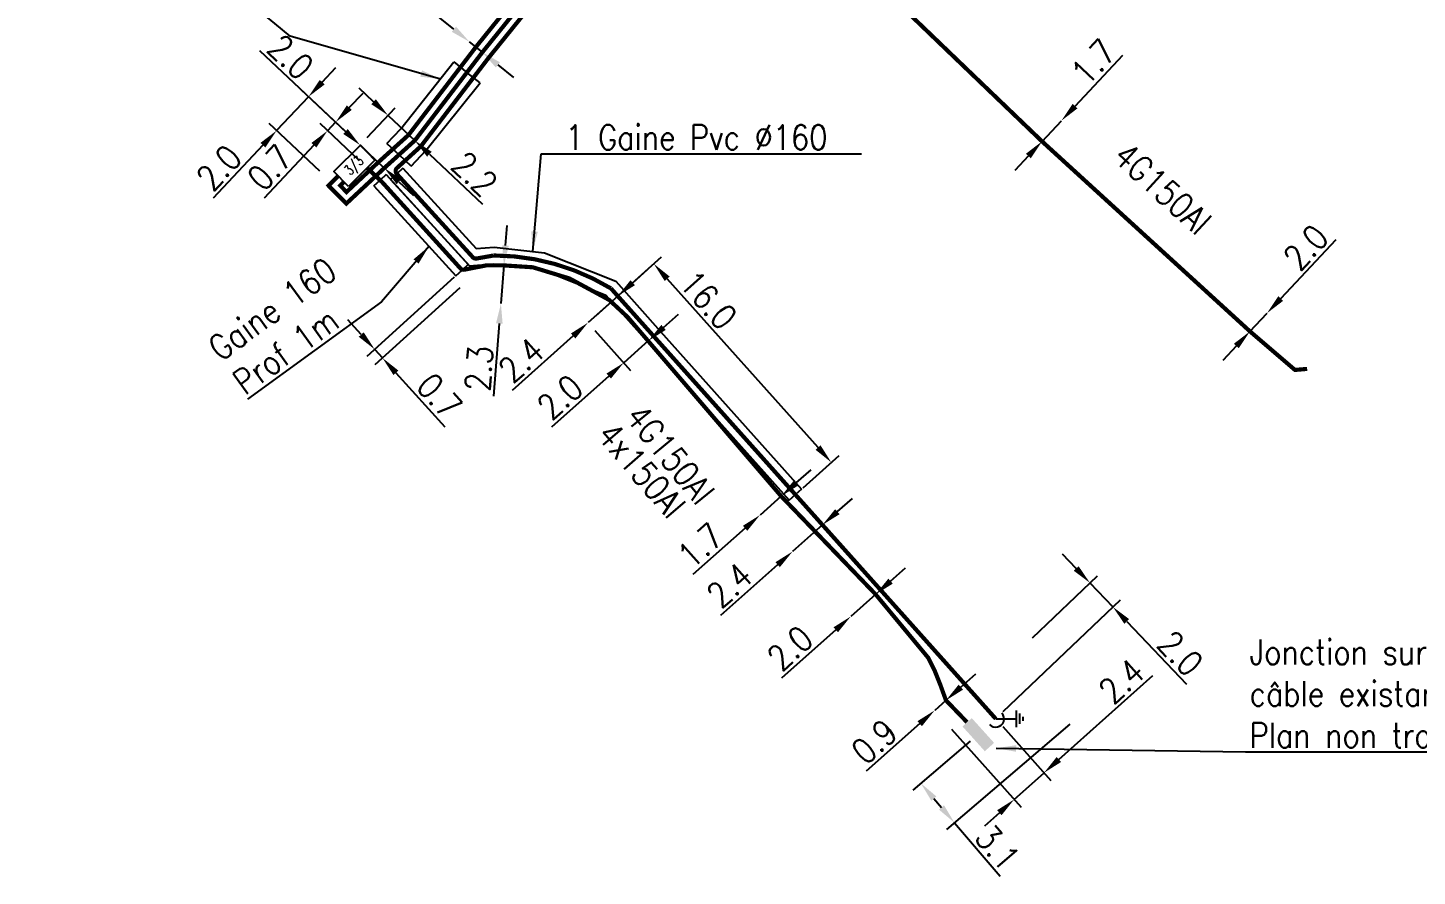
# Model space of a CAD drawing. Header units: millimetres. Extents: x 80000 to 81010, y 144000 to 145002.
# Drawn here: x 80527.6 to 80611.1, y 144462.4 to 144513.3 of the extents above; entities that cross this region are included whole.
import ezdxf
from ezdxf.enums import TextEntityAlignment as Align

# ---------------------------------------------------------------- set-up
doc = ezdxf.new("R2010")
doc.units = ezdxf.units.MM
doc.header["$PDMODE"] = 34
doc.linetypes.add('B_ST_AL', pattern=[2000, 1000, 1000])
doc.layers.get('0').update_dxf_attribs({"linetype": 'CONTINUOUS'})
doc.layers.get('Defpoints').update_dxf_attribs({"linetype": 'CONTINUOUS'})
for name, color, linetype in [('B_100', 3, 'CONTINUOUS'), ('B_300', 7, 'CONTINUOUS'), ('B_310', 7, 'CONTINUOUS'), ('B_400', 7, 'CONTINUOUS')]:
    doc.layers.add(name, color=color, linetype=linetype)
doc.styles.add('M_ROMANS', font='ROMANS.shx', dxfattribs={"width": 0.75})
doc.styles.get("Standard").update_dxf_attribs({"font": 'romans.shx', "width": 0.85})
doc.dimstyles.get("Standard").update_dxf_attribs({"dimtxt": 1.5, "dimasz": 1.2, "dimexe": 0.625, "dimexo": 0.625, "dimgap": 0.25, "dimtad": 1, "dimdec": 1, "dimzin": 0, "dimdsep": 46, "dimtxsty": 'Standard', "dimcen": -0.5, "dimadec": 0, "dimazin": 0, "dimtfac": 1, "dimtdec": 1, "dimtmove": 0, "dimatfit": 3, "dimfxl": 0, "dimtolj": 1, "dimtzin": 0, "dimarcsym": 0})

# ---------------------------------------------------------------- blocks, each defined once
blk = doc.blocks.new('B_310_01')
at = {"color": 0, "linetype": 'Continuous', "flags": 128}
blk.add_lwpolyline([(-2.25, -1.25), (-2.25, 1.25), (2.25, 1.25), (2.25, -1.25)], close=True, dxfattribs=at)
at = {"color": 0, "linetype": 'Continuous', "style": 'M_ROMANS', "width": 0.75}
blk.add_text('3/3', height=1.2, dxfattribs=at).set_placement((0, 0), align=Align.MIDDLE)
at = {"color": 0, "linetype": 'Continuous', "style": 'M_ROMANS', "width": 0.75, "flags": 3}
for tag, p in [('DEF_LEG', (0, -5)), ('DEF_COUP', (0, -7.5)), ('DEF_TYPE', (0, -10))]:
    blk.add_attdef(tag, text='', height=1.2, dxfattribs=at).set_placement(p, align=Align.MIDDLE)
blk = doc.blocks.new('*D1083')
at = {"layer": 'B_100', "color": 0, "linetype": 'Continuous', "lineweight": -2, "transparency": 16777216}
for p, q in [((80556.339, 144500.269), (80556.434, 144501.465)), ((80556.244, 144499.073), (80556.062, 144496.78)), ((80555.966, 144495.584), (80555.62, 144491.226))]:
    blk.add_line(p, q, dxfattribs=at)
at = {"layer": 'B_100', "color": 0, "linetype": 'Continuous', "transparency": 16777216}
for points in [[(80556.139, 144500.285), (80556.538, 144500.253), (80556.244, 144499.073)], [(80555.767, 144495.6), (80556.166, 144495.568), (80556.062, 144496.78)]]:
    blk.add_solid(points, dxfattribs=at)
at = {"layer": 'Defpoints', "color": 0, "linetype": 'Continuous', "transparency": 16777216}
for p in [(80556.244, 144499.073), (80556.062, 144496.78), (80556.062, 144496.78)]:
    blk.add_point(p, dxfattribs=at)
at = {"layer": 'B_100', "color": 0, "linetype": 'Continuous', "transparency": 16777216, "insert": (80554.749, 144492.886), "char_height": 1.5, "attachment_point": 5, "rotation": 85.45566}
blk.add_mtext('\\A1;2.3', dxfattribs=at)
blk = doc.blocks.new('*D1084')
at = {"layer": 'B_100', "color": 0, "linetype": 'Continuous', "lineweight": -2, "transparency": 16777216}
for p, q in [((80563.205, 144496.497), (80565.347, 144494.086)), ((80565.829, 144495.35), (80566.726, 144496.147)), ((80561.71, 144495.169), (80563.852, 144492.758)), ((80564.932, 144494.553), (80563.437, 144493.225)), ((80562.539, 144492.428), (80559.092, 144489.366))]:
    blk.add_line(p, q, dxfattribs=at)
at = {"layer": 'B_100', "color": 0, "linetype": 'Continuous', "transparency": 16777216}
for points in [[(80565.696, 144495.499), (80565.962, 144495.2), (80564.932, 144494.553)], [(80562.406, 144492.577), (80562.672, 144492.278), (80563.437, 144493.225)]]:
    blk.add_solid(points, dxfattribs=at)
at = {"layer": 'Defpoints', "color": 0, "linetype": 'Continuous', "transparency": 16777216}
for p in [(80562.79, 144496.964), (80561.295, 144495.636), (80563.437, 144493.225)]:
    blk.add_point(p, dxfattribs=at)
at = {"layer": 'B_100', "color": 0, "linetype": 'Continuous', "transparency": 16777216, "insert": (80559.614, 144491.167), "char_height": 1.5, "attachment_point": 5, "rotation": 41.61015}
blk.add_mtext('\\A1;2.0', dxfattribs=at)
blk = doc.blocks.new('*D1085')
at = {"layer": 'B_100', "color": 0, "linetype": 'Continuous', "lineweight": -2, "transparency": 16777216}
for p, q in [((80573.792, 144486.006), (80574.689, 144486.803)), ((80572.895, 144485.209), (80571.624, 144484.08)), ((80570.727, 144483.283), (80567.595, 144480.501))]:
    blk.add_line(p, q, dxfattribs=at)
at = {"layer": 'B_100', "color": 0, "linetype": 'Continuous', "transparency": 16777216}
for points in [[(80573.659, 144486.155), (80573.925, 144485.856), (80572.895, 144485.209)], [(80570.594, 144483.433), (80570.86, 144483.134), (80571.624, 144484.08)]]:
    blk.add_solid(points, dxfattribs=at)
at = {"layer": 'Defpoints', "color": 0, "linetype": 'Continuous', "transparency": 16777216}
for p in [(80572.895, 144485.209), (80571.624, 144484.08), (80571.624, 144484.08)]:
    blk.add_point(p, dxfattribs=at)
at = {"layer": 'B_100', "color": 0, "linetype": 'Continuous', "transparency": 16777216, "insert": (80568.048, 144482.242), "char_height": 1.5, "attachment_point": 5, "rotation": 41.61015}
blk.add_mtext('\\A1;1.7', dxfattribs=at)
blk = doc.blocks.new('*D1086')
at = {"layer": 'B_100', "color": 0, "linetype": 'Continuous', "lineweight": -2, "transparency": 16777216}
for p, q in [((80579.465, 144480.11), (80580.362, 144480.906)), ((80578.567, 144479.313), (80577.072, 144477.985)), ((80576.174, 144477.189), (80572.905, 144474.287))]:
    blk.add_line(p, q, dxfattribs=at)
at = {"layer": 'B_100', "color": 0, "linetype": 'Continuous', "transparency": 16777216}
for points in [[(80579.332, 144480.259), (80579.598, 144479.96), (80578.567, 144479.313)], [(80576.042, 144477.338), (80576.307, 144477.039), (80577.072, 144477.985)]]:
    blk.add_solid(points, dxfattribs=at)
at = {"layer": 'Defpoints', "color": 0, "linetype": 'Continuous', "transparency": 16777216}
for p in [(80578.567, 144479.313), (80577.072, 144477.985), (80577.072, 144477.985)]:
    blk.add_point(p, dxfattribs=at)
at = {"layer": 'B_100', "color": 0, "linetype": 'Continuous', "transparency": 16777216, "insert": (80573.427, 144476.087), "char_height": 1.5, "attachment_point": 5, "rotation": 41.59696}
blk.add_mtext('\\A1;2.0', dxfattribs=at)
blk = doc.blocks.new('*D1087')
at = {"layer": 'B_100', "color": 0, "linetype": 'Continuous', "lineweight": -2, "transparency": 16777216}
for p, q in [((80583.683, 144473.739), (80584.581, 144474.536)), ((80582.786, 144472.943), (80582.113, 144472.345)), ((80581.216, 144471.549), (80577.992, 144468.687))]:
    blk.add_line(p, q, dxfattribs=at)
at = {"layer": 'B_100', "color": 0, "linetype": 'Continuous', "transparency": 16777216}
for points in [[(80583.551, 144473.889), (80583.816, 144473.59), (80582.786, 144472.943)], [(80581.083, 144471.698), (80581.348, 144471.399), (80582.113, 144472.345)]]:
    blk.add_solid(points, dxfattribs=at)
at = {"layer": 'Defpoints', "color": 0, "linetype": 'Continuous', "transparency": 16777216}
for p in [(80582.786, 144472.943), (80582.113, 144472.345), (80582.113, 144472.345)]:
    blk.add_point(p, dxfattribs=at)
at = {"layer": 'B_100', "color": 0, "linetype": 'Continuous', "transparency": 16777216, "insert": (80578.491, 144470.467), "char_height": 1.5, "attachment_point": 5, "rotation": 41.59696}
blk.add_mtext('\\A1;0.9', dxfattribs=at)
blk = doc.blocks.new('B_300_03')
at = {"color": 0, "linetype": 'Continuous'}
blk.add_solid([(-1, 0.75), (-1, 0), (1, 0.75), (1, 0)], dxfattribs=at)
at = {"color": 0, "linetype": 'Continuous', "style": 'M_ROMANS', "width": 0.75, "flags": 3}
for tag, p in [('DEF_LEG', (0, -4.25)), ('DEF_COUP', (0, -6.75)), ('DEF_TYPE', (0, -9.25))]:
    blk.add_attdef(tag, text='', height=1.2, dxfattribs=at).set_placement(p, align=Align.MIDDLE)
blk = doc.blocks.new('*D859')
at = {"layer": 'B_300', "color": 0, "linetype": 'Continuous', "lineweight": -2, "transparency": 16777216}
for p, q in [((80590.61, 144480.869), (80589.782, 144481.738)), ((80587.984, 144476.704), (80591.891, 144480.433)), ((80591.439, 144480.001), (80592.82, 144478.555)), ((80586.234, 144472.269), (80593.272, 144478.986)), ((80593.648, 144477.687), (80597.234, 144473.929))]:
    blk.add_line(p, q, dxfattribs=at)
at = {"layer": 'B_300', "color": 0, "linetype": 'Continuous', "transparency": 16777216}
for points in [[(80590.755, 144481.008), (80590.466, 144480.731), (80591.439, 144480.001)], [(80593.793, 144477.825), (80593.504, 144477.548), (80592.82, 144478.555)]]:
    blk.add_solid(points, dxfattribs=at)
at = {"layer": 'Defpoints', "color": 0, "linetype": 'Continuous', "transparency": 16777216}
for p in [(80591.439, 144480.001), (80587.532, 144476.273), (80585.782, 144471.838)]:
    blk.add_point(p, dxfattribs=at)
at = {"layer": 'B_300', "color": 0, "linetype": 'Continuous', "transparency": 16777216, "insert": (80596.863, 144475.767), "char_height": 1.5, "attachment_point": 5, "rotation": 313.6645}
blk.add_mtext('\\A1;2.0', dxfattribs=at)
blk = doc.blocks.new('*D860')
at = {"layer": 'B_300', "color": 0, "linetype": 'Continuous', "lineweight": -2, "transparency": 16777216}
for p, q in [((80589.574, 144469.396), (80595.211, 144474.434)), ((80583.13, 144471.207), (80587.309, 144466.532)), ((80586.199, 144471.372), (80589.096, 144468.13)), ((80586.892, 144466.998), (80588.68, 144468.596)), ((80585.997, 144466.199), (80585.103, 144465.399))]:
    blk.add_line(p, q, dxfattribs=at)
at = {"layer": 'B_300', "color": 0, "linetype": 'Continuous', "transparency": 16777216}
for points in [[(80589.441, 144469.545), (80589.708, 144469.247), (80588.68, 144468.596)], [(80585.864, 144466.348), (80586.131, 144466.05), (80586.892, 144466.998)]]:
    blk.add_solid(points, dxfattribs=at)
at = {"layer": 'Defpoints', "color": 0, "linetype": 'Continuous', "transparency": 16777216}
for p in [(80582.713, 144471.673), (80585.782, 144471.838), (80586.892, 144466.998)]:
    blk.add_point(p, dxfattribs=at)
at = {"layer": 'B_300', "color": 0, "linetype": 'Continuous', "transparency": 16777216, "insert": (80593.34, 144474.103), "char_height": 1.5, "attachment_point": 5, "rotation": 41.79129}
blk.add_mtext('\\A1;2.4', dxfattribs=at)
blk = doc.blocks.new('*D861')
at = {"layer": 'B_300', "color": 0, "linetype": 'Continuous', "lineweight": -2, "transparency": 16777216}
for p, q in [((80590.234, 144471.513), (80582.825, 144465.194)), ((80584.249, 144470.488), (80580.811, 144467.556)), ((80582.065, 144467.049), (80582.522, 144466.513)), ((80583.301, 144465.6), (80586.042, 144462.386))]:
    blk.add_line(p, q, dxfattribs=at)
at = {"layer": 'B_300', "color": 0, "linetype": 'Continuous', "transparency": 16777216}
for points in [[(80582.218, 144467.178), (80581.913, 144466.919), (80581.287, 144467.962)], [(80582.674, 144466.643), (80582.37, 144466.383), (80583.301, 144465.6)]]:
    blk.add_solid(points, dxfattribs=at)
at = {"layer": 'Defpoints', "color": 0, "linetype": 'Continuous', "transparency": 16777216}
for p in [(80590.71, 144471.919), (80584.725, 144470.894), (80583.301, 144465.6)]:
    blk.add_point(p, dxfattribs=at)
at = {"layer": 'B_300', "color": 0, "linetype": 'Continuous', "transparency": 16777216, "insert": (80585.892, 144464.103), "char_height": 1.5, "attachment_point": 5, "rotation": 310.46132}
blk.add_mtext('\\A1;3.1', dxfattribs=at)
blk = doc.blocks.new('*D862')
at = {"layer": 'B_100', "color": 0, "linetype": 'Continuous', "lineweight": -2, "transparency": 16777216}
for p, q in [((80576.271, 144484.282), (80577.168, 144485.079)), ((80575.374, 144483.486), (80573.58, 144481.892)), ((80572.683, 144481.095), (80569.248, 144478.045))]:
    blk.add_line(p, q, dxfattribs=at)
at = {"layer": 'B_100', "color": 0, "linetype": 'Continuous', "transparency": 16777216}
for points in [[(80576.138, 144484.432), (80576.404, 144484.133), (80575.374, 144483.486)], [(80572.55, 144481.245), (80572.815, 144480.946), (80573.58, 144481.892)]]:
    blk.add_solid(points, dxfattribs=at)
at = {"layer": 'Defpoints', "color": 0, "linetype": 'Continuous', "transparency": 16777216}
for p in [(80575.374, 144483.486), (80573.58, 144481.892), (80573.58, 144481.892)]:
    blk.add_point(p, dxfattribs=at)
at = {"layer": 'B_100', "color": 0, "linetype": 'Continuous', "transparency": 16777216, "insert": (80569.793, 144479.866), "char_height": 1.5, "attachment_point": 5, "rotation": 41.61015}
blk.add_mtext('\\A1;2.4', dxfattribs=at)
blk = doc.blocks.new('*D863')
at = {"layer": 'B_100', "color": 0, "linetype": 'Continuous', "lineweight": -2, "transparency": 16777216}
for p, q in [((80563.976, 144498.032), (80564.87, 144498.832)), ((80563.081, 144497.232), (80561.295, 144495.636)), ((80562.67, 144497.692), (80562.664, 144497.698)), ((80560.4, 144494.836), (80556.744, 144491.569))]:
    blk.add_line(p, q, dxfattribs=at)
at = {"layer": 'B_100', "color": 0, "linetype": 'Continuous', "transparency": 16777216}
for points in [[(80563.842, 144498.181), (80564.109, 144497.883), (80563.081, 144497.232)], [(80560.267, 144494.985), (80560.534, 144494.687), (80561.295, 144495.636)]]:
    blk.add_solid(points, dxfattribs=at)
at = {"layer": 'Defpoints', "color": 0, "linetype": 'Continuous', "transparency": 16777216}
for p in [(80563.087, 144497.226), (80561.295, 144495.636), (80561.295, 144495.636)]:
    blk.add_point(p, dxfattribs=at)
at = {"layer": 'B_100', "color": 0, "linetype": 'Continuous', "transparency": 16777216, "insert": (80557.283, 144493.391), "char_height": 1.5, "attachment_point": 5, "rotation": 41.79129}
blk.add_mtext('\\A1;2.4', dxfattribs=at)
blk = doc.blocks.new('*D864')
at = {"layer": 'B_400', "color": 0, "linetype": 'Continuous', "lineweight": -2, "transparency": 16777216}
for p, q in [((80561.761, 144496.053), (80565.712, 144499.584)), ((80575.109, 144488.133), (80566.045, 144498.273)), ((80574.212, 144485.722), (80576.374, 144487.655))]:
    blk.add_line(p, q, dxfattribs=at)
at = {"layer": 'B_400', "color": 0, "linetype": 'Continuous', "transparency": 16777216}
for points in [[(80566.195, 144498.406), (80565.896, 144498.139), (80565.246, 144499.167)], [(80575.258, 144488.266), (80574.96, 144487.999), (80575.908, 144487.238)]]:
    blk.add_solid(points, dxfattribs=at)
at = {"layer": 'Defpoints', "color": 0, "linetype": 'Continuous', "transparency": 16777216}
for p in [(80565.246, 144499.167), (80561.295, 144495.636), (80573.746, 144485.305)]:
    blk.add_point(p, dxfattribs=at)
at = {"layer": 'B_400', "color": 0, "linetype": 'Continuous', "transparency": 16777216, "insert": (80568.524, 144497), "char_height": 1.5, "attachment_point": 5, "rotation": 311.79129}
blk.add_mtext('\\A1;16.0', dxfattribs=at)
blk = doc.blocks.new('*D865')
at = {"layer": 'B_100', "color": 0, "linetype": 'Continuous', "lineweight": -2, "transparency": 16777216}
for p, q in [((80553.239, 144513.26), (80549.984, 144515.898)), ((80554.948, 144511.875), (80554.171, 144512.505)), ((80555.88, 144511.12), (80556.813, 144510.365))]:
    blk.add_line(p, q, dxfattribs=at)
at = {"layer": 'B_100', "color": 0, "linetype": 'Continuous', "transparency": 16777216}
for points in [[(80553.365, 144513.416), (80553.113, 144513.105), (80554.171, 144512.505)], [(80556.006, 144511.275), (80555.754, 144510.965), (80554.948, 144511.875)]]:
    blk.add_solid(points, dxfattribs=at)
at = {"layer": 'Defpoints', "color": 0, "linetype": 'Continuous', "transparency": 16777216}
for p in [(80554.171, 144512.505), (80554.948, 144511.875), (80554.948, 144511.875)]:
    blk.add_point(p, dxfattribs=at)
at = {"layer": 'B_100', "color": 0, "linetype": 'Continuous', "transparency": 16777216, "insert": (80551.775, 144515.734), "char_height": 1.5, "attachment_point": 5, "rotation": 320.98283}
blk.add_mtext('\\A1;1.0', dxfattribs=at)
blk = doc.blocks.new('*D870')
at = {"layer": 'B_100', "color": 0, "linetype": 'Continuous', "lineweight": -2, "transparency": 16777216}
for p, q in [((80546.731, 144507.116), (80541.592, 144511.953)), ((80549.061, 144504.923), (80547.605, 144506.294)), ((80549.935, 144504.101), (80550.809, 144503.279))]:
    blk.add_line(p, q, dxfattribs=at)
at = {"layer": 'B_100', "color": 0, "linetype": 'Continuous', "transparency": 16777216}
for points in [[(80546.868, 144507.262), (80546.594, 144506.971), (80547.605, 144506.294)], [(80550.072, 144504.247), (80549.798, 144503.955), (80549.061, 144504.923)]]:
    blk.add_solid(points, dxfattribs=at)
at = {"layer": 'Defpoints', "color": 0, "linetype": 'Continuous', "transparency": 16777216}
for p in [(80547.605, 144506.294), (80547.605, 144506.294), (80549.061, 144504.923)]:
    blk.add_point(p, dxfattribs=at)
at = {"layer": 'B_100', "color": 3, "linetype": 'Continuous', "transparency": 16777216, "insert": (80543.432, 144511.595), "char_height": 1.5, "attachment_point": 5, "rotation": 316.73815}
blk.add_mtext('\\A1;2.0', dxfattribs=at)
blk = doc.blocks.new('*D871')
at = {"layer": 'B_100', "color": 0, "linetype": 'Continuous', "lineweight": -2, "transparency": 16777216}
for p, q in [((80548.414, 144508.905), (80547.541, 144509.728)), ((80548.033, 144506.749), (80549.717, 144508.538)), ((80549.288, 144508.083), (80550.89, 144506.575)), ((80550.462, 144506.12), (80550.462, 144506.12)), ((80551.764, 144505.753), (80554.948, 144502.757))]:
    blk.add_line(p, q, dxfattribs=at)
at = {"layer": 'B_100', "color": 0, "linetype": 'Continuous', "transparency": 16777216}
for points in [[(80548.552, 144509.051), (80548.277, 144508.759), (80549.288, 144508.083)], [(80551.901, 144505.898), (80551.627, 144505.607), (80550.89, 144506.575)]]:
    blk.add_solid(points, dxfattribs=at)
at = {"layer": 'Defpoints', "color": 0, "linetype": 'Continuous', "transparency": 16777216}
for p in [(80549.288, 144508.083), (80547.605, 144506.294), (80550.89, 144506.575)]:
    blk.add_point(p, dxfattribs=at)
at = {"layer": 'B_100', "color": 0, "linetype": 'Continuous', "transparency": 16777216, "insert": (80554.478, 144504.572), "char_height": 1.5, "attachment_point": 5, "rotation": 316.73815}
blk.add_mtext('\\A1;2.2', dxfattribs=at)
blk = doc.blocks.new('*D124')
at = {"layer": 'B_100', "color": 0, "linetype": 'Continuous', "lineweight": -2, "transparency": 16777216}
for p, q in [((80553.263, 144498.37), (80548.018, 144493.611)), ((80553.587, 144497.719), (80548.488, 144493.092)), ((80547.675, 144494.92), (80546.868, 144495.808)), ((80548.481, 144494.031), (80548.951, 144493.512)), ((80549.758, 144492.624), (80552.695, 144489.386))]:
    blk.add_line(p, q, dxfattribs=at)
at = {"layer": 'B_100', "color": 0, "linetype": 'Continuous', "transparency": 16777216}
for points in [[(80547.823, 144495.054), (80547.526, 144494.785), (80548.481, 144494.031)], [(80549.906, 144492.758), (80549.61, 144492.489), (80548.951, 144493.512)]]:
    blk.add_solid(points, dxfattribs=at)
at = {"layer": 'Defpoints', "color": 0, "linetype": 'Continuous', "transparency": 16777216}
for p in [(80553.726, 144498.79), (80554.05, 144498.139), (80548.951, 144493.512)]:
    blk.add_point(p, dxfattribs=at)
at = {"layer": 'B_100', "color": 0, "linetype": 'Continuous', "transparency": 16777216, "insert": (80552.37, 144491.233), "char_height": 1.5, "attachment_point": 5, "rotation": 312.21905}
blk.add_mtext('\\A1;0.7', dxfattribs=at)
blk = doc.blocks.new('*D125')
at = {"layer": 'B_100', "color": 0, "linetype": 'Continuous', "lineweight": -2, "transparency": 16777216}
for p, q in [((80546.957, 144508.551), (80547.78, 144509.425)), ((80547.15, 144506.722), (80545.68, 144508.106)), ((80547.572, 144505.362), (80545.199, 144507.595)), ((80546.135, 144507.677), (80545.654, 144507.167)), ((80544.832, 144506.293), (80541.836, 144503.109))]:
    blk.add_line(p, q, dxfattribs=at)
at = {"layer": 'B_100', "color": 0, "linetype": 'Continuous', "transparency": 16777216}
for points in [[(80546.812, 144508.688), (80547.103, 144508.414), (80546.135, 144507.677)], [(80544.686, 144506.43), (80544.978, 144506.156), (80545.654, 144507.167)]]:
    blk.add_solid(points, dxfattribs=at)
at = {"layer": 'Defpoints', "color": 0, "linetype": 'Continuous', "transparency": 16777216}
for p in [(80546.135, 144507.677), (80547.605, 144506.294), (80548.028, 144504.933)]:
    blk.add_point(p, dxfattribs=at)
at = {"layer": 'B_100', "color": 0, "linetype": 'Continuous', "transparency": 16777216, "insert": (80542.194, 144504.949), "char_height": 1.5, "attachment_point": 5, "rotation": 46.73815}
blk.add_mtext('\\A1;0.7', dxfattribs=at)
blk = doc.blocks.new('*D126')
at = {"layer": 'B_100', "color": 0, "linetype": 'Continuous', "lineweight": -2, "transparency": 16777216}
for p, q in [((80545.332, 144510.081), (80546.154, 144510.955)), ((80547.15, 144506.722), (80544.054, 144509.636)), ((80544.509, 144509.207), (80542.592, 144507.17)), ((80545.191, 144504.725), (80542.137, 144507.599)), ((80541.77, 144506.296), (80538.773, 144503.112))]:
    blk.add_line(p, q, dxfattribs=at)
at = {"layer": 'B_100', "color": 0, "linetype": 'Continuous', "transparency": 16777216}
for points in [[(80545.186, 144510.218), (80545.477, 144509.944), (80544.509, 144509.207)], [(80541.624, 144506.434), (80541.915, 144506.159), (80542.592, 144507.17)]]:
    blk.add_solid(points, dxfattribs=at)
at = {"layer": 'Defpoints', "color": 0, "linetype": 'Continuous', "transparency": 16777216}
for p in [(80544.509, 144509.207), (80547.605, 144506.294), (80545.646, 144504.296)]:
    blk.add_point(p, dxfattribs=at)
at = {"layer": 'B_100', "color": 0, "linetype": 'Continuous', "transparency": 16777216, "insert": (80539.131, 144504.952), "char_height": 1.5, "attachment_point": 5, "rotation": 46.73815}
blk.add_mtext('\\A1;2.0', dxfattribs=at)
blk = doc.blocks.new('*D1240')
at = {"layer": 'B_100', "color": 0, "linetype": 'Continuous', "lineweight": -2, "transparency": 16777216}
for p, q in [((80602.895, 144497.082), (80606.222, 144500.638)), ((80601.049, 144495.11), (80602.075, 144496.206)), ((80600.23, 144494.233), (80599.41, 144493.357))]:
    blk.add_line(p, q, dxfattribs=at)
at = {"layer": 'B_100', "color": 0, "linetype": 'Continuous', "transparency": 16777216}
for points in [[(80602.749, 144497.219), (80603.041, 144496.946), (80602.075, 144496.206)], [(80600.084, 144494.37), (80600.376, 144494.097), (80601.049, 144495.11)]]:
    blk.add_solid(points, dxfattribs=at)
at = {"layer": 'Defpoints', "color": 0, "linetype": 'Continuous', "transparency": 16777216}
for p in [(80602.075, 144496.206), (80602.075, 144496.206), (80601.049, 144495.11)]:
    blk.add_point(p, dxfattribs=at)
at = {"layer": 'B_100', "color": 0, "linetype": 'Continuous', "transparency": 16777216, "insert": (80604.409, 144500.164), "char_height": 1.5, "attachment_point": 5, "rotation": 46.90439}
blk.add_mtext('\\A1;2.0', dxfattribs=at)
blk = doc.blocks.new('*D1241')
at = {"layer": 'B_100', "color": 0, "linetype": 'Continuous', "lineweight": -2, "transparency": 16777216}
for p, q in [((80590.542, 144508.64), (80593.404, 144511.699)), ((80588.561, 144506.523), (80589.722, 144507.764)), ((80587.741, 144505.646), (80586.921, 144504.77))]:
    blk.add_line(p, q, dxfattribs=at)
at = {"layer": 'B_100', "color": 0, "linetype": 'Continuous', "transparency": 16777216}
for points in [[(80590.396, 144508.777), (80590.688, 144508.504), (80589.722, 144507.764)], [(80587.595, 144505.783), (80587.887, 144505.51), (80588.561, 144506.523)]]:
    blk.add_solid(points, dxfattribs=at)
at = {"layer": 'Defpoints', "color": 0, "linetype": 'Continuous', "transparency": 16777216}
for p in [(80589.722, 144507.764), (80589.722, 144507.764), (80588.561, 144506.523)]:
    blk.add_point(p, dxfattribs=at)
at = {"layer": 'B_100', "color": 0, "linetype": 'Continuous', "transparency": 16777216, "insert": (80591.653, 144511.291), "char_height": 1.5, "attachment_point": 5, "rotation": 46.90439}
blk.add_mtext('\\A1;1.7', dxfattribs=at)
blk = doc.blocks.new('B_300_05')
at = {"color": 0, "linetype": 'Continuous'}
blk.add_arc((0, 0), 1, 270, 90, dxfattribs=at)
at = {"color": 0, "linetype": 'Continuous', "style": 'M_ROMANS', "width": 0.75, "flags": 3}
for tag, p in [('DEF_LEG', (0, -5)), ('DEF_COUP', (0, -7.5)), ('DEF_TYPE', (0, -10))]:
    blk.add_attdef(tag, text='', height=1.2, dxfattribs=at).set_placement(p, align=Align.MIDDLE)
blk = doc.blocks.new('Symbole MALT')
at = {"flags": 128}
for points in [[(0, 0), (0, -2.5)], [(-1, -2.5), (1, -2.5)], [(-0.62, -2.9), (0.62, -2.9)], [(-0.25, -3.3), (0.25, -3.3)]]:
    blk.add_lwpolyline(points, dxfattribs=at)

msp = doc.modelspace()

# ---------------------------------------------------------------- linework, layer by layer
at = {"layer": 'B_100', "color": 7, "linetype": 'CONTINUOUS'}
for p, q in [((80548.438, 144503.854), (80548.808, 144504.19)), ((80548.438, 144503.854), (80553.356, 144498.453)), ((80549.178, 144504.527), (80548.808, 144504.19)), ((80549.178, 144504.527), (80554.096, 144499.127)), ((80553.356, 144498.453), (80553.726, 144498.79)), ((80554.096, 144499.127), (80553.726, 144498.79))]:
    msp.add_line(p, q, dxfattribs=at)
at = {"layer": 'B_100', "linetype": 'B_ST_AL', "const_width": 0.25, "flags": 128}
for points in [[(80546.636, 144504.085), (80546.415, 144503.866), (80546.792, 144503.485), (80548.723, 144505.291), (80550.521, 144506.915), (80554.559, 144512.19), (80560.855, 144519.987), (80569.971, 144531.428), (80580.398, 144544.014), (80583.107, 144547.095, -0.418006), (80583.818, 144547.136), (80592.597, 144539.211)], [(80546.284, 144504.44), (80545.708, 144503.87), (80546.778, 144502.787), (80549.061, 144504.923), (80550.89, 144506.575), (80554.948, 144511.875), (80561.245, 144519.674), (80570.359, 144531.113), (80580.791, 144543.693), (80583.143, 144546.386, -0.419016), (80583.855, 144546.429), (80592.262, 144538.84)], [(80604.483, 144492.857), (80603.75, 144492.794), (80601.049, 144495.11), (80588.561, 144506.523), (80577.287, 144517.345), (80573.674, 144521.284, -0.386408), (80573.673, 144521.62), (80576.233, 144524.464), (80578.869, 144527.751), (80582.658, 144531.903), (80585.913, 144535.55), (80587.608, 144537.324), (80589.614, 144539.546, -0.413702), (80589.967, 144539.565), (80591.594, 144538.101)], [(80548.028, 144504.933), (80548.94, 144504.065), (80553.146, 144499.429), (80553.631, 144498.894, 0.262459), (80553.864, 144498.817), (80555.202, 144499.078), (80556.244, 144499.073), (80557.98, 144498.961), (80560.188, 144498.286), (80562.566, 144497), (80563.682, 144495.961), (80572.895, 144485.209), (80578.567, 144479.313), (80581.734, 144475.493), (80582.096, 144474.772), (80582.457, 144473.87), (80582.791, 144472.949), (80584.055, 144471.637)]]:
    msp.add_lwpolyline(points, format="xyb", dxfattribs=at)
at = {"layer": 'B_100', "linetype": 'B_ST_AL', "flags": 128}
msp.add_lwpolyline([(80585.782, 144471.838, 0.25, 0.25, 0), (80575.374, 144483.486, 0.25, 0.25, 0), (80562.67, 144497.692, 0.25, 0.25, 0.136811), (80555.641, 144499.671, 0.25, 0.25, 0), (80554.6, 144499.488, 0.25, 0.25, -0.256643), (80554.372, 144499.566, 0.25, 0.25, 0), (80549.807, 144504.572, 0.25, 0.25, -0.414214), (80549.823, 144504.925, 0.25, 0.25, 0), (80551.26, 144506.235, 0.25, 0.25, 0), (80551.26, 144506.235, 0.25, 0.25, 0), (80551.26, 144506.235, 0.25, 0.25, 0), (80551.26, 144506.235, 0.25, 0.25, 0), (80555.337, 144511.561, 0.25, 0.25, 0), (80561.635, 144519.361, 0.25, 0.25, 0), (80570.747, 144530.798, 0.25, 0.25, 0), (80582.049, 144544.441, 0.25, 0.25, 0), (80583.179, 144545.692, 0.25, 0.25, -0.414214), (80583.885, 144545.728, 0.25, 0.25, 0), (80591.927, 144538.469, 0, 0, 0)], format="xyseb", dxfattribs=at)
at = {"layer": 'B_310', "flags": 128}
msp.add_lwpolyline([(80548.066, 144504.971), (80548.94, 144504.065), (80553.726, 144498.79)], dxfattribs=at)
at = {"layer": 'B_400', "color": 7, "linetype": 'CONTINUOUS'}
for p, q in [((80550.048, 144507.283), (80553.242, 144511.292)), ((80553.242, 144511.292), (80554.025, 144510.669)), ((80554.807, 144510.046), (80554.025, 144510.669)), ((80551.561, 144505.972), (80554.807, 144510.046)), ((80549.221, 144506.403), (80550.048, 144507.283)), ((80549.221, 144506.403), (80549.949, 144505.718)), ((80550.677, 144505.033), (80549.949, 144505.718)), ((80550.677, 144505.033), (80551.561, 144505.972)), ((80549.438, 144504.235), (80549.807, 144504.572)), ((80550.177, 144504.909), (80549.807, 144504.572)), ((80550.177, 144504.909), (80554.576, 144500.084)), ((80549.438, 144504.235), (80554.168, 144499.047)), ((80554.576, 144500.084), (80555.648, 144500.173)), ((80555.648, 144500.173), (80558.675, 144499.837)), ((80558.675, 144499.837), (80562.959, 144498.119)), ((80554.168, 144499.047), (80555.634, 144499.168)), ((80555.634, 144499.168), (80558.429, 144498.858)), ((80558.429, 144498.858), (80562.37, 144497.278)), ((80562.959, 144498.119), (80565.654, 144495.106)), ((80562.37, 144497.278), (80564.908, 144494.439)), ((80565.654, 144495.106), (80574.119, 144485.639)), ((80564.908, 144494.439), (80573.374, 144484.972)), ((80574.119, 144485.639), (80573.746, 144485.305)), ((80573.374, 144484.972), (80573.746, 144485.305))]:
    msp.add_line(p, q, dxfattribs=at)

# ---------------------------------------------------------------- block references
at = {"layer": 'B_300', "xscale": 0.5, "yscale": 0.5, "zscale": 0.5, "rotation": 311.7838748426354}
msp.add_blockref('B_300_05', (80585.782, 144471.838), dxfattribs=at)
at = {"layer": 'B_300', "xscale": 0.5, "yscale": 0.5, "rotation": 90}
msp.add_blockref('Symbole MALT', (80585.782, 144471.838), dxfattribs=at)
at = {"layer": 'B_300', "linetype": 'ByBlock', "rotation": 312.0113392483161}
msp.add_blockref('B_300_03', (80584.455, 144470.634), dxfattribs=at)
at = {"layer": 'B_310', "linetype": 'ByBlock', "xscale": 0.5, "yscale": 0.5, "zscale": 0.5, "rotation": 44.67507957618606}
msp.add_blockref('B_310_01', (80547.26, 144505.053), dxfattribs=at)

# ---------------------------------------------------------------- texts
at = {"layer": 'B_100', "linetype": 'Continuous', "width": 0.85}
for s, rotation, p in [('4G150Al', 317.57693, (80595.805, 144503.692)), ('4G150Al', 309.1328, (80566.232, 144487.729)), ('4x150Al', 310.73865, (80564.509, 144486.774))]:
    msp.add_text(s, height=1.5, rotation=rotation, dxfattribs=at).set_placement(p, align=Align.MIDDLE)
at = {"layer": 'B_310', "linetype": 'Continuous', "insert": (80601.03, 144473.348), "char_height": 1.5, "attachment_point": 4}
msp.add_mtext('\\A1;Jonction sur \\Pcâble existant\\PPlan non trouvé', dxfattribs=at)
at = {"layer": 'B_400', "linetype": 'Continuous', "insert": (80559.934, 144506.017), "char_height": 1.5, "attachment_point": 7}
msp.add_mtext('\\A1;1 Gaine Pvc %%c160', dxfattribs=at)
at = {"layer": 'B_400', "linetype": 'Continuous', "insert": (80539.512, 144492.858), "char_height": 1.5, "attachment_point": 4, "rotation": 35.96069}
msp.add_mtext('\\A1;Gaine 160\\PProf 1m', dxfattribs=at)

# ---------------------------------------------------------------- dimensions: what is measured, and where the dimension line sits
at = {"layer": 'B_100', "linetype": 'Continuous'}
for base, p1, p2, angle, override, picture, middle in [((80554.948, 144511.875), (80554.171, 144512.505), (80554.948, 144511.875), 140.98283, {"dimfxl": 1.25}, '*D865', (80551.145, 144514.957)), ((80547.605, 144506.294), (80549.061, 144504.923), (80547.605, 144506.294), 316.73815, {"dimclrt": 3, "dimfxl": 1.25}, '*D870', (80542.746, 144510.866)), ((80589.722, 144507.764), (80588.561, 144506.523), (80589.722, 144507.764), 226.90439, {"dimfxl": 1.25}, '*D1241', (80592.383, 144510.608)), ((80549.288, 144508.083), (80550.89, 144506.575), (80547.605, 144506.294), 316.73815, {"dimfxl": 1.25}, '*D871', (80553.793, 144503.843)), ((80546.135, 144507.677), (80548.028, 144504.933), (80547.605, 144506.294), 226.73815, {"dimfxl": 1.25}, '*D125', (80542.923, 144504.264)), ((80548.951, 144493.512), (80553.726, 144498.79), (80554.05, 144498.139), 132.21905, {"dimfxl": 1.25}, '*D124', (80551.63, 144490.561)), ((80561.295, 144495.636), (80563.087, 144497.226), (80561.295, 144495.636), 41.79129, {"dimfxl": 1.25}, '*D863', (80557.949, 144492.646)), ((80573.58, 144481.892), (80575.374, 144483.486), (80573.58, 144481.892), 41.61015, {"dimfxl": 1.25}, '*D862', (80570.457, 144479.119))]:
    dim = msp.add_linear_dim(base=base, p1=p1, p2=p2, angle=angle, dimstyle='Standard', override=override, dxfattribs=at)
    dim.commit()
    dim.dimension.update_dxf_attribs({"geometry": picture, "text_midpoint": middle, "dimtype": 160})
for base, p1, p2, angle, picture, middle in [((80544.509, 144509.207), (80545.646, 144504.296), (80547.605, 144506.294), 226.73815, '*D126', (80539.86, 144504.267)), ((80602.075, 144496.206), (80601.049, 144495.11), (80602.075, 144496.206), 226.90439, '*D1240', (80605.139, 144499.48))]:
    dim = msp.add_linear_dim(base=base, p1=p1, p2=p2, angle=angle, text='2.0', dimstyle='Standard', override={"dimfxl": 1.25}, dxfattribs=at)
    dim.commit()
    dim.dimension.update_dxf_attribs({"geometry": picture, "text_midpoint": middle, "dimtype": 160})
for base, p1, p2, angle, picture, middle in [((80556.062, 144496.78), (80556.244, 144499.073), (80556.062, 144496.78), 265.45566, '*D1083', (80555.746, 144492.807)), ((80563.437, 144493.225), (80562.79, 144496.964), (80561.295, 144495.636), 221.61015, '*D1084', (80560.278, 144490.419)), ((80571.624, 144484.08), (80572.895, 144485.209), (80571.624, 144484.08), 221.61015, '*D1085', (80568.712, 144481.494)), ((80577.072, 144477.985), (80578.567, 144479.313), (80577.072, 144477.985), 221.59696, '*D1086', (80574.091, 144475.339)), ((80582.113, 144472.345), (80582.786, 144472.943), (80582.113, 144472.345), 221.59696, '*D1087', (80579.155, 144469.719))]:
    dim = msp.add_linear_dim(base=base, p1=p1, p2=p2, angle=angle, dimstyle='Standard', dxfattribs=at)
    dim.commit()
    dim.dimension.update_dxf_attribs({"geometry": picture, "text_midpoint": middle, "dimtype": 161})
at = {"layer": 'B_300', "linetype": 'Continuous'}
for base, p1, p2, angle, picture, middle in [((80591.439, 144480.001), (80585.782, 144471.838), (80587.532, 144476.273), 313.6645, '*D859', (80596.14, 144475.076)), ((80586.892, 144466.998), (80585.782, 144471.838), (80582.713, 144471.673), 41.79129, '*D860', (80594.006, 144473.357)), ((80583.301, 144465.6), (80584.725, 144470.894), (80590.71, 144471.919), 130.46132, '*D861', (80585.131, 144463.454))]:
    dim = msp.add_linear_dim(base=base, p1=p1, p2=p2, angle=angle, dimstyle='Standard', override={"dimfxl": 1.25}, dxfattribs=at)
    dim.commit()
    dim.dimension.update_dxf_attribs({"geometry": picture, "text_midpoint": middle, "dimtype": 160})
at = {"layer": 'B_400', "linetype": 'Continuous'}
dim = msp.add_linear_dim(base=(80565.246, 144499.167), p1=(80573.746, 144485.305), p2=(80561.295, 144495.636), angle=311.79129, dimstyle='Standard', override={"dimfxl": 1.25}, dxfattribs=at)
dim.commit()
dim.dimension.update_dxf_attribs({"geometry": '*D864', "text_midpoint": (80567.778, 144496.334), "dimtype": 160})

# ---------------------------------------------------------------- leaders
at = {"layer": 'B_310', "linetype": 'Continuous', "annotation_type": 0, "has_hookline": 1, "hookline_direction": 0, "text_width": 15.543}
msp.add_leader([(80585.808, 144470.074), (80600.78, 144469.848)], dimstyle='Standard', dxfattribs=at)
at = {"layer": 'B_400', "linetype": 'Continuous', "annotation_type": 0, "has_hookline": 1, "hookline_direction": 1, "text_width": 19.004, "horizontal_direction": (0.770208, -0.637793, 0)}
msp.add_leader([(80552.427, 144510.268), (80543.402, 144512.848), (80542.477, 144513.613)], dimstyle='Standard', override={"dimgap": 0.25, "dimtad": 1, "dimfxl": 1.25}, dxfattribs=at)
at = {"layer": 'B_400', "linetype": 'Continuous', "annotation_type": 0, "has_hookline": 1, "hookline_direction": 0, "text_width": 17.789}
msp.add_leader([(80557.977, 144499.915), (80558.484, 144505.767), (80559.684, 144505.767)], dimstyle='Standard', override={"dimgap": 0.25, "dimtad": 1, "dimfxl": 1.25}, dxfattribs=at)
at = {"layer": 'B_400', "linetype": 'Continuous', "annotation_type": 0, "has_hookline": 1, "hookline_direction": 1, "text_width": 9.714, "horizontal_direction": (0.80942, 0.58723, 0)}
msp.add_leader([(80551.745, 144500.223), (80548.899, 144496.888)], dimstyle='Standard', dxfattribs=at)

doc.saveas('drawing.dxf')
